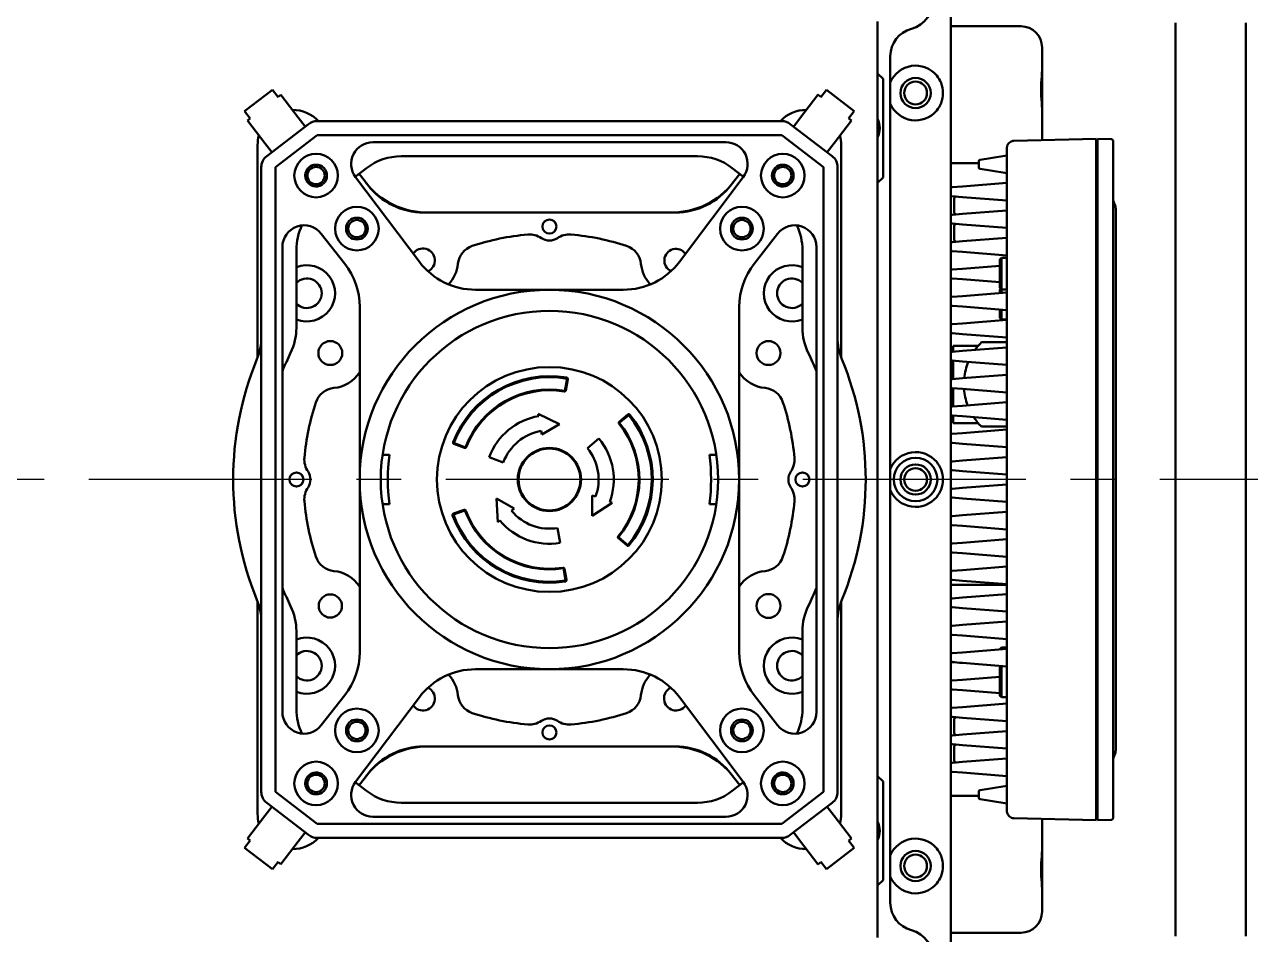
# Model space of a CAD drawing. Header units: millimetres. Extents: x 36 to 3196, y 27 to 5967.
# Drawn here: x 1894.7 to 2069.1, y 3107.8 to 3237.3 of the extents above; entities that cross this region are included whole.
import ezdxf

# ---------------------------------------------------------------- set-up
doc = ezdxf.new("R2010")
doc.units = ezdxf.units.MM
doc.linetypes.add('CENTER', pattern=[50.8, 31.75, -6.35, 6.35, -6.35])
doc.layers.add('02_Center Line', color=1, linetype='CENTER')
doc.layers.add('외형선(ISO)', color=7, linetype='Continuous', lineweight=50)

msp = doc.modelspace()

# ---------------------------------------------------------------- linework, layer by layer
at = {"layer": '02_Center Line'}
msp.add_line((2291.1843, 3172.5614), (691.2912, 3172.5614), dxfattribs=at)
at = {"layer": '외형선(ISO)'}
for p, q in [((2026.4917, 3244.5614), (2026.4917, 3100.5614)), ((2016.0917, 3237.7614), (2016.0917, 3107.3614)), ((2036.4917, 3237.0614), (2026.4917, 3237.0614)), ((2058.4917, 3107.5614), (2058.4917, 3237.5614)), ((2068.4917, 3107.5614), (2068.4917, 3237.5614)), ((2017.8917, 3232.8155), (2017.8917, 3112.3074)), ((2039.4917, 3230.8916), (2039.4917, 3234.0614)), ((2039.4917, 3230.8916), (2039.4917, 3225.2312)), ((2016.0917, 3230.3614), (2016.8917, 3229.5614)), ((2016.8917, 3229.5614), (2016.8917, 3215.5614)), ((1929.9794, 3228.0313), (1926.0126, 3224.9875)), ((1929.9794, 3228.0313), (1930.7809, 3226.9867)), ((1931.1685, 3227.3029), (1930.7719, 3226.9985)), ((1931.1685, 3227.3029), (1931.1776, 3227.2911)), ((1933.6518, 3224.0667), (1931.1776, 3227.2911)), ((2007.6059, 3227.2911), (2005.1317, 3224.0667)), ((2007.6059, 3227.2911), (2007.615, 3227.3029)), ((2008.0116, 3226.9985), (2007.615, 3227.3029)), ((2008.0026, 3226.9867), (2008.8041, 3228.0313)), ((2012.7709, 3224.9875), (2008.8041, 3228.0313)), ((1926.8142, 3223.9429), (1926.0126, 3224.9875)), ((1926.8051, 3223.9547), (1926.4084, 3223.6503)), ((1933.6518, 3224.0667), (1934.6374, 3222.7823)), ((2004.1461, 3222.7823), (2005.1317, 3224.0667)), ((2012.7709, 3224.9875), (2011.9693, 3223.9429)), ((2012.3751, 3223.6503), (2011.9784, 3223.9547)), ((2039.4917, 3220.8598), (2039.4917, 3225.2312)), ((1926.4175, 3223.6385), (1926.4084, 3223.6503)), ((1926.4175, 3223.6385), (1928.8916, 3220.4142)), ((1935.1142, 3223.1481), (1929.1742, 3218.5902)), ((2002.4518, 3223.5614), (1936.3317, 3223.5614)), ((2009.6093, 3218.5902), (2003.6693, 3223.1481)), ((2009.8919, 3220.4142), (2012.366, 3223.6385)), ((2012.3751, 3223.6503), (2012.366, 3223.6385)), ((1929.8772, 3219.1297), (1928.8916, 3220.4142)), ((1930.3917, 3217.0035), (1936.3317, 3221.5614)), ((1936.3317, 3221.5614), (2002.4518, 3221.5614)), ((1944.2847, 3220.5614), (1994.4987, 3220.5614)), ((2002.4518, 3221.5614), (2008.3917, 3217.0035)), ((2009.8919, 3220.4142), (2008.9063, 3219.1297)), ((2047.1917, 3221.0614), (2035.4656, 3220.7544)), ((2047.1917, 3221.0614), (2047.1917, 3216.063)), ((2047.3926, 3216.063), (2047.3926, 3221.0614)), ((2047.3926, 3221.0614), (2049.3005, 3221.0115)), ((1927.8661, 3220.1626), (1927.8661, 3189.9097)), ((1948.313, 3218.5614), (1990.4705, 3218.5614)), ((2010.9174, 3189.9097), (2010.9174, 3220.1626)), ((2034.4917, 3218.6614), (2032.1479, 3218.2902)), ((2047.3926, 3218.8614), (2047.1917, 3218.8562)), ((1928.3917, 3217.0035), (1928.3917, 3128.1193)), ((1930.3917, 3128.1193), (1930.3917, 3217.0035)), ((1941.7691, 3215.6499), (1943.3821, 3216.8876)), ((1995.4014, 3216.8876), (1997.0144, 3215.6499)), ((2008.3917, 3217.0035), (2008.3917, 3128.1193)), ((2010.3917, 3128.1193), (2010.3917, 3217.0035)), ((2030.4917, 3217.5614), (2026.4917, 3217.5614)), ((2030.4917, 3216.9658), (2030.4917, 3217.8571)), ((2030.6605, 3218.0546), (2032.1479, 3218.2902)), ((2032.1479, 3216.5326), (2030.6605, 3216.7682)), ((1950.8912, 3203.5433), (1941.809, 3215.5958)), ((1943.5336, 3214.4738), (1942.3117, 3216.0662)), ((1996.9745, 3215.5958), (1987.8923, 3203.5433)), ((1996.4718, 3216.0662), (1995.2499, 3214.4738)), ((2016.8917, 3215.5614), (2016.0917, 3214.7614)), ((2032.1479, 3216.5326), (2034.4917, 3216.1614)), ((2034.4917, 3129.3667), (2034.4917, 3215.7561)), ((2047.1917, 3129.0598), (2047.1917, 3216.063)), ((2047.3926, 3216.063), (2047.3926, 3129.0598)), ((2049.5926, 3216.0132), (2049.5926, 3129.1096)), ((2026.6761, 3214.1463), (2028.1635, 3214.2634)), ((2034.4917, 3214.7614), (2028.1635, 3214.2634)), ((2026.4917, 3212.891), (2028.1445, 3212.761)), ((2026.9902, 3212.5527), (2026.9902, 3210.5701)), ((2028.1445, 3212.761), (2034.4917, 3212.2614)), ((1987.3164, 3210.5614), (1951.4671, 3210.5614)), ((2026.6761, 3210.2463), (2028.1635, 3210.3634)), ((2034.4917, 3210.8614), (2028.1635, 3210.3634)), ((2049.9917, 3134.3688), (2049.9917, 3210.754)), ((2028.1635, 3208.8595), (2026.6761, 3208.9765)), ((2026.9902, 3208.6527), (2026.9902, 3206.6701)), ((2028.1635, 3208.8595), (2034.4917, 3208.3614)), ((2034.4918, 3208.1535), (2034.4918, 3208.1535)), ((1936.9346, 3207.5463), (1940.2719, 3203.2748)), ((1998.5116, 3203.2748), (2001.8489, 3207.5463)), ((2026.6761, 3206.3463), (2028.1635, 3206.4634)), ((2034.4917, 3206.9614), (2028.1635, 3206.4634)), ((1931.3917, 3139.4851), (1931.3917, 3205.6377)), ((1933.3917, 3194.1485), (1933.3917, 3205.2273)), ((2005.3917, 3205.2273), (2005.3917, 3194.1485)), ((2007.3917, 3205.6377), (2007.3917, 3139.4851)), ((2028.1635, 3204.9595), (2026.6761, 3205.0765)), ((2028.1635, 3204.9595), (2034.4917, 3204.4614)), ((2033.4917, 3202.9827), (2028.1635, 3202.5634)), ((2033.4917, 3203.8864), (2033.7167, 3204.1114)), ((2033.4917, 3199.8364), (2033.4917, 3203.8864)), ((2033.7167, 3199.6114), (2033.7167, 3204.1114)), ((2033.7167, 3204.1114), (2034.4917, 3204.1114)), ((2026.6761, 3202.4463), (2028.1635, 3202.5634)), ((2028.1635, 3201.0595), (2026.6761, 3201.1765)), ((2028.1635, 3201.0595), (2033.4917, 3200.6401)), ((1979.9059, 3199.5614), (1958.8776, 3199.5614)), ((2033.4917, 3199.8364), (2033.7167, 3199.6114)), ((2033.4917, 3199.5964), (2033.6117, 3199.7164)), ((2033.4917, 3199.0827), (2033.4917, 3199.5964)), ((2033.7167, 3199.1004), (2033.7167, 3199.6114)), ((2033.7167, 3199.6114), (2034.4917, 3199.6114)), ((2026.6761, 3198.5463), (2028.1635, 3198.6634)), ((2034.4917, 3199.1614), (2028.1635, 3198.6634)), ((1942.3917, 3197.1181), (1942.3917, 3148.0047)), ((1996.3917, 3148.0047), (1996.3917, 3197.1181)), ((2028.1635, 3197.1595), (2026.6761, 3197.2765)), ((2028.1635, 3197.1595), (2034.4917, 3196.6614)), ((2033.4917, 3195.5464), (2033.4917, 3196.7401)), ((2033.7167, 3195.3214), (2033.7167, 3196.7224)), ((2026.6761, 3194.6463), (2028.1635, 3194.7634)), ((2034.4917, 3195.2614), (2028.1635, 3194.7634)), ((2033.4917, 3195.5464), (2033.7167, 3195.3214)), ((2033.7167, 3195.3214), (2034.4917, 3195.3214)), ((2028.1635, 3193.2595), (2026.6761, 3193.3765)), ((2028.1635, 3193.2595), (2034.4917, 3192.7614)), ((2026.4917, 3190.5914), (2026.4968, 3190.5914)), ((2026.6761, 3190.7463), (2028.1635, 3190.8634)), ((2026.8617, 3190.7612), (2026.8617, 3191.5914)), ((2026.8617, 3191.5914), (2030.3967, 3191.5914)), ((2034.4917, 3191.3614), (2028.1635, 3190.8634)), ((2030.8617, 3192.0914), (2034.4917, 3192.0914)), ((2028.1635, 3189.3595), (2026.6761, 3189.4765)), ((2026.8617, 3186.8609), (2026.8617, 3189.4619)), ((2028.1635, 3189.3595), (2034.4917, 3188.8614)), ((2034.4917, 3187.4614), (2028.1635, 3186.9634)), ((1971.8984, 3186.8939), (1971.597, 3185.17)), ((1971.7247, 3185.2471), (1972.0141, 3186.8209)), ((2026.6761, 3186.8463), (2028.1635, 3186.9634)), ((2028.1635, 3185.4595), (2026.6761, 3185.5765)), ((2026.8617, 3182.9609), (2026.8617, 3185.5619)), ((2028.1635, 3185.4595), (2034.4917, 3184.9614)), ((2034.4917, 3183.5614), (2028.1635, 3183.0634)), ((1967.8108, 3181.9289), (1970.8387, 3180.4295)), ((1967.869, 3181.584), (1967.8108, 3181.9289)), ((1980.5664, 3181.7992), (1979.3331, 3180.7796)), ((2026.6761, 3182.9463), (2028.1635, 3183.0634)), ((1970.8387, 3180.4295), (1968.31, 3178.9708)), ((1979.328, 3180.6305), (1980.6865, 3181.7337)), ((2026.4917, 3181.5914), (2026.8617, 3181.5914)), ((2028.1635, 3181.5595), (2026.6761, 3181.6765)), ((2026.8617, 3180.5914), (2026.8617, 3181.6619)), ((2026.8617, 3180.5914), (2030.3967, 3180.5914)), ((2028.1635, 3181.5595), (2034.4917, 3181.0614)), ((2034.4917, 3180.0914), (2030.8617, 3180.0914)), ((1968.31, 3178.9708), (1968.2268, 3179.4638)), ((1974.7869, 3177.0215), (1976.4442, 3178.3914)), ((2026.6761, 3179.0463), (2028.1635, 3179.1634)), ((2034.4917, 3179.6614), (2028.1635, 3179.1634)), ((1957.4356, 3177.1319), (1955.8009, 3177.7568)), ((1955.8043, 3177.6201), (1957.3039, 3177.0618)), ((2028.1635, 3177.6595), (2026.6761, 3177.7765)), ((2028.1635, 3177.6595), (2034.4917, 3177.1614)), ((1945.6513, 3176.0813), (1946.6222, 3176.0813)), ((1962.8316, 3175.0038), (1960.8166, 3175.754)), ((1992.1613, 3176.0813), (1993.1322, 3176.0813)), ((2026.6761, 3175.1463), (2028.1635, 3175.2634)), ((2034.4917, 3175.7614), (2028.1635, 3175.2634)), ((2028.1635, 3173.7595), (2026.6761, 3173.8765)), ((2028.1635, 3173.7595), (2034.4917, 3173.2614)), ((2026.6761, 3171.2463), (2028.1635, 3171.3634)), ((2034.4917, 3171.8614), (2028.1635, 3171.3634)), ((1961.8543, 3169.8805), (1964.3819, 3168.42)), ((1962.0697, 3166.5085), (1961.8543, 3169.8805)), ((1975.4822, 3167.3743), (1975.4833, 3170.2935)), ((1975.4833, 3170.2935), (1975.9518, 3170.1191)), ((2028.1635, 3169.8595), (2026.6761, 3169.9765)), ((2028.1635, 3169.8595), (2034.4917, 3169.3614)), ((1946.6222, 3169.0416), (1945.6513, 3169.0416)), ((1955.7261, 3167.5661), (1957.3698, 3168.1669)), ((1957.2391, 3168.239), (1955.7315, 3167.7027)), ((1964.3819, 3168.42), (1963.9966, 3168.1014)), ((1978.2947, 3169.2468), (1975.4822, 3167.3743)), ((1977.9669, 3169.3688), (1978.2947, 3169.2468)), ((1993.1322, 3169.0416), (1992.1613, 3169.0416)), ((2034.4917, 3167.9614), (2028.1635, 3167.4634)), ((1962.3393, 3166.7314), (1962.0697, 3166.5085)), ((2026.6761, 3167.3463), (2028.1635, 3167.4634)), ((1970.5567, 3165.659), (1970.9145, 3163.5388)), ((2028.1635, 3165.9595), (2026.6761, 3166.0765)), ((2028.1635, 3165.9595), (2034.4917, 3165.4614)), ((1980.5507, 3163.2243), (1979.2085, 3164.3473)), ((1979.2114, 3164.1982), (1980.4296, 3163.1606)), ((2026.6761, 3163.4463), (2028.1635, 3163.5634)), ((2034.4917, 3164.0614), (2028.1635, 3163.5634)), ((2028.1635, 3162.0595), (2026.6761, 3162.1765)), ((2028.1635, 3162.0595), (2034.4917, 3161.5614)), ((1971.4116, 3159.9218), (1971.6878, 3158.1937)), ((1971.8045, 3158.265), (1971.5382, 3159.8428)), ((2026.6761, 3159.5463), (2028.1635, 3159.6634)), ((2034.4917, 3160.1614), (2028.1635, 3159.6634)), ((2034.4917, 3157.5614), (2026.4917, 3157.5614)), ((2028.1635, 3158.1595), (2026.6761, 3158.2765)), ((2028.1635, 3158.1595), (2034.4917, 3157.6614)), ((2026.6761, 3155.6463), (2028.1635, 3155.7634)), ((2034.4917, 3156.2614), (2028.1635, 3155.7634)), ((1927.8661, 3155.2131), (1927.8661, 3124.9602)), ((2010.9174, 3124.9602), (2010.9174, 3155.2131)), ((2028.1635, 3154.2595), (2026.6761, 3154.3765)), ((2028.1635, 3154.2595), (2034.4917, 3153.7614)), ((2034.4917, 3152.3614), (2028.1635, 3151.8634)), ((1933.3917, 3139.8956), (1933.3917, 3150.9744)), ((2005.3917, 3150.9744), (2005.3917, 3139.8956)), ((2026.6761, 3151.7463), (2028.1635, 3151.8634)), ((2028.1635, 3150.3595), (2026.6761, 3150.4765)), ((2028.1635, 3150.3595), (2034.4917, 3149.8614)), ((2033.4917, 3148.4364), (2033.7167, 3148.6614)), ((2033.7167, 3148.4004), (2033.7167, 3148.6614)), ((2033.7167, 3148.6614), (2034.4917, 3148.6614)), ((2026.6761, 3147.8463), (2028.1635, 3147.9634)), ((2034.4917, 3148.4614), (2028.1635, 3147.9634)), ((2033.4917, 3148.3827), (2033.4917, 3148.4364)), ((1958.8776, 3145.5614), (1979.9059, 3145.5614)), ((2026.7898, 3146.5676), (2026.6761, 3146.5765)), ((2034.4917, 3145.9614), (2028.1635, 3146.4595)), ((2033.4917, 3145.8364), (2033.4917, 3146.0401)), ((2033.4917, 3145.8364), (2033.6806, 3146.0253)), ((2033.4917, 3141.7864), (2033.4917, 3145.8364)), ((2033.7167, 3141.5614), (2033.7167, 3146.0224)), ((2026.6761, 3143.9463), (2028.1635, 3144.0634)), ((2033.4917, 3144.4827), (2028.1635, 3144.0634)), ((1940.2719, 3141.8481), (1936.9346, 3137.5766)), ((2001.8489, 3137.5766), (1998.5116, 3141.8481)), ((2028.1635, 3142.5595), (2026.6761, 3142.6765)), ((2028.1635, 3142.5595), (2033.4917, 3142.1401)), ((2033.4917, 3141.7864), (2033.7167, 3141.5614)), ((1941.809, 3129.527), (1950.8912, 3141.5796)), ((1987.8923, 3141.5796), (1996.9745, 3129.527)), ((2026.6761, 3140.0463), (2028.1635, 3140.1634)), ((2034.4917, 3140.6614), (2028.1635, 3140.1634)), ((2033.7167, 3141.5614), (2034.4917, 3141.5614)), ((2028.1635, 3138.6595), (2026.6761, 3138.7765)), ((2026.9902, 3138.4527), (2026.9902, 3136.4701)), ((2028.1635, 3138.6595), (2034.4917, 3138.1614)), ((2034.4917, 3136.7614), (2028.1635, 3136.2634)), ((2026.6761, 3136.1463), (2028.1635, 3136.2634)), ((2028.1635, 3134.7595), (2026.6761, 3134.8765)), ((2028.1635, 3134.7595), (2034.4917, 3134.2614)), ((1951.4671, 3134.5614), (1987.3164, 3134.5614)), ((2026.9902, 3134.5527), (2026.9902, 3132.5701)), ((2034.4918, 3133.1535), (2034.4918, 3133.1535)), ((2026.6761, 3132.2463), (2028.1635, 3132.3634)), ((2034.4917, 3132.8614), (2028.1635, 3132.3634)), ((1943.3821, 3128.2353), (1941.7691, 3129.4729)), ((1942.3117, 3129.0566), (1943.5336, 3130.649)), ((1995.2499, 3130.649), (1996.4718, 3129.0566)), ((1997.0144, 3129.4729), (1995.4014, 3128.2353)), ((2016.0917, 3130.3614), (2016.8917, 3129.5614)), ((2016.8917, 3129.5614), (2016.8917, 3115.5614)), ((2028.1635, 3130.8595), (2026.6761, 3130.9765)), ((2028.1635, 3130.8595), (2034.4917, 3130.3614)), ((1936.3317, 3123.5614), (1930.3917, 3128.1193)), ((2008.3917, 3128.1193), (2002.4518, 3123.5614)), ((2030.4917, 3127.2658), (2030.4917, 3128.1571)), ((2030.6605, 3128.3546), (2032.1479, 3128.5902)), ((2034.4917, 3128.9614), (2032.1479, 3128.5902)), ((2047.1917, 3129.0598), (2047.1917, 3124.0614)), ((2047.3926, 3124.0614), (2047.3926, 3129.0598)), ((1928.8916, 3124.7087), (1929.8772, 3125.9931)), ((1929.1742, 3126.5326), (1935.1142, 3121.9747)), ((1990.4705, 3126.5614), (1948.313, 3126.5614)), ((2003.6693, 3121.9747), (2009.6093, 3126.5326)), ((2008.9063, 3125.9931), (2009.8919, 3124.7087)), ((2030.4917, 3127.5614), (2026.4917, 3127.5614)), ((2032.1479, 3126.8326), (2030.6605, 3127.0682)), ((2032.1479, 3126.8326), (2034.4917, 3126.4614)), ((2047.1917, 3126.2667), (2047.3926, 3126.2614)), ((1928.8916, 3124.7087), (1926.4175, 3121.4843)), ((1994.4987, 3124.5614), (1944.2847, 3124.5614)), ((2012.366, 3121.4843), (2009.8919, 3124.7087)), ((2035.4656, 3124.3685), (2047.1917, 3124.0614)), ((2039.4917, 3119.8916), (2039.4917, 3124.2631)), ((2002.4518, 3123.5614), (1936.3317, 3123.5614)), ((2047.3926, 3124.0614), (2049.3005, 3124.1114)), ((1926.0126, 3120.1353), (1926.8142, 3121.1799)), ((1926.4084, 3121.4725), (1926.4175, 3121.4843)), ((1926.4084, 3121.4725), (1926.8051, 3121.1681)), ((1931.1776, 3117.8318), (1933.6518, 3121.0561)), ((1934.6374, 3122.3406), (1933.6518, 3121.0561)), ((1936.3317, 3121.5614), (2002.4518, 3121.5614)), ((2005.1317, 3121.0561), (2004.1461, 3122.3406)), ((2005.1317, 3121.0561), (2007.6059, 3117.8318)), ((2011.9693, 3121.1799), (2012.7709, 3120.1353)), ((2011.9784, 3121.1681), (2012.3751, 3121.4725)), ((2012.366, 3121.4843), (2012.3751, 3121.4725)), ((1926.0126, 3120.1353), (1929.9794, 3117.0915)), ((2008.8041, 3117.0915), (2012.7709, 3120.1353)), ((2039.4917, 3119.8916), (2039.4917, 3114.2312)), ((1930.7809, 3118.1361), (1929.9794, 3117.0915)), ((1930.7719, 3118.1243), (1931.1685, 3117.8199)), ((1931.1776, 3117.8318), (1931.1685, 3117.8199)), ((2007.615, 3117.8199), (2007.6059, 3117.8318)), ((2007.615, 3117.8199), (2008.0116, 3118.1243)), ((2008.8041, 3117.0915), (2008.0026, 3118.1361)), ((2016.8917, 3115.5614), (2016.0917, 3114.7614)), ((2039.4917, 3111.0614), (2039.4917, 3114.2312)), ((2026.4917, 3108.0614), (2036.4917, 3108.0614))]:
    msp.add_line(p, q, dxfattribs=at)
for centre, radius in [((2021.4917, 3227.5614), 2.15), ((2021.4917, 3227.5614), 1.621), ((1936.1917, 3215.8114), 3.1), ((2002.5917, 3215.8114), 3.1), ((1936.1917, 3215.8114), 1.55), ((1936.1917, 3215.8114), 1.2295), ((2002.5917, 3215.8114), 1.55), ((2002.5917, 3215.8114), 1.2295), ((1941.9975, 3208.2623), 3.1), ((1941.9975, 3208.2623), 1.55), ((1996.786, 3208.2623), 3.1), ((1996.786, 3208.2623), 1.55), ((1941.9975, 3208.2623), 1.2295), ((1969.3917, 3208.5614), 1), ((1996.786, 3208.2623), 1.2295), ((1969.3917, 3172.5614), 27), ((1969.3917, 3172.5614), 24), ((1938.2148, 3190.5614), 1.7), ((2000.5687, 3190.5614), 1.7), ((1969.3917, 3172.5614), 16), ((1969.3917, 3172.5614), 4.5), ((1969.3917, 3172.5614), 4.4), ((2021.4917, 3172.5614), 3.1), ((1933.3917, 3172.5614), 1), ((2005.3917, 3172.5614), 1), ((2021.4917, 3172.5614), 2.15), ((2021.4917, 3172.5614), 1.621), ((1938.2148, 3154.5614), 1.65), ((2000.5687, 3154.5614), 1.7), ((1941.9975, 3136.8605), 3.1), ((1996.786, 3136.8605), 3.1), ((1941.9975, 3136.8605), 1.55), ((1996.786, 3136.8605), 1.55), ((1941.9975, 3136.8605), 1.2295), ((1969.3917, 3136.5614), 1), ((1996.786, 3136.8605), 1.2295), ((1936.1917, 3129.3114), 3.1), ((2002.5917, 3129.3114), 3.1), ((1936.1917, 3129.3114), 1.55), ((1936.1917, 3129.3114), 1.2295), ((2002.5917, 3129.3114), 1.55), ((2002.5917, 3129.3114), 1.2295), ((2021.4917, 3117.5614), 2.15), ((2021.4917, 3117.5614), 1.621)]:
    msp.add_circle(centre, radius, dxfattribs=at)
for centre, radius, start, end in [((2019.8917, 3240.5614), 4, 284.477512, 90), ((2021.8917, 3232.8155), 4, 104.477512, 180), ((2036.4917, 3234.0614), 3, 0, 90), ((2021.4917, 3227.5614), 3.9, 39.715137, 157.380135), ((2021.4917, 3227.5614), 3.9, 202.619865, 320.284863), ((1932.8661, 3220.1626), 5, 42.824885, 90.630102), ((2005.9174, 3220.1626), 5, 89.369898, 137.175115), ((2013.3917, 3222.5614), 3, 334.158067, 25.841933), ((1936.3317, 3221.5614), 2, 90, 127.5), ((2002.4518, 3221.5614), 2, 52.5, 90), ((1932.8661, 3220.1626), 5, 164.369898, 180), ((1944.2847, 3217.4614), 3.1, 90, 217), ((1994.4987, 3217.4614), 3.1, 323, 90), ((2005.9174, 3220.1626), 5, 0, 15.630102), ((1930.3917, 3217.0035), 2, 127.5, 180), ((1948.313, 3210.4614), 8.1, 90, 127.5), ((1990.4705, 3210.4614), 8.1, 52.5, 90), ((2008.3917, 3217.0035), 2, 0, 52.5), ((1936.2021, 3215.815), 1.55, 109.540261, 289.135702), ((2002.5814, 3215.815), 1.55, 250.864298, 70.459739), ((2030.6917, 3217.8571), 0.2, 99, 179.999997), ((2030.6917, 3216.9658), 0.2, 180, 261), ((1951.9603, 3221.5614), 11, 217.5, 270), ((1951.4671, 3220.5614), 10, 217.5, 270), ((1986.8232, 3221.5614), 11, 270, 322.5), ((1987.3164, 3220.5614), 10, 270, 322.5), ((2026.6917, 3213.9469), 0.2, 94.5, 180.00193), ((2026.6917, 3210.0469), 0.2, 94.5, 180.001929), ((1934.4917, 3205.6377), 3.1, 38, 180), ((1941.4917, 3205.2273), 8.1, 154.436712, 180), ((2004.2917, 3205.6377), 3.1, 0, 142), ((1997.2917, 3205.2273), 8.1, 0, 25.563288), ((2026.6917, 3209.1759), 0.2, 179.99794, 265.5), ((1969.3917, 3172.5614), 35, 95.065929, 108.284148), ((1966.5661, 3204.4364), 3, 55.588491, 95.065929), ((1969.3917, 3208.5614), 2, 235.588491, 304.411509), ((1972.2174, 3204.4364), 3, 84.934071, 124.411509), ((1969.3917, 3172.5614), 35, 71.715852, 84.934071), ((2026.6917, 3206.1469), 0.2, 94.5, 180.001929), ((1951.3917, 3203.7383), 1.7, 295.041751, 144.710081), ((1959.3524, 3202.9458), 3, 108.284148, 174.314665), ((1979.4311, 3202.9458), 3, 5.685335, 71.715852), ((1987.3917, 3203.7383), 1.65, 34.734611, 245.669418), ((2026.6917, 3205.2759), 0.2, 179.99794, 265.5), ((1934.8917, 3199.0614), 4, 247.975687, 112.024313), ((1932.3917, 3197.1181), 10, 0, 38), ((1958.8776, 3209.5614), 10, 217, 270), ((1951.3917, 3203.7383), 5, 316.945744, 354.314665), ((1979.9059, 3209.5614), 10, 270, 323), ((1987.3917, 3203.7383), 5, 185.685335, 223.054256), ((2006.3917, 3197.1181), 10, 142, 180), ((2003.8917, 3199.0614), 4, 67.975687, 292.024313), ((1934.8917, 3199.0614), 2.1, 224.415309, 135.584691), ((2003.8917, 3199.0614), 2.1, 44.415309, 315.584691), ((2026.6917, 3202.2469), 0.2, 94.5, 180.001929), ((2026.6917, 3201.3759), 0.2, 179.99794, 265.5), ((2026.6917, 3198.3469), 0.2, 94.5, 180.001929), ((2026.6917, 3197.4759), 0.2, 179.99794, 265.5), ((1925.2917, 3194.1485), 8.1, 333.918165, 0), ((2013.4917, 3194.1485), 8.1, 180, 206.081835), ((2026.6917, 3194.4469), 0.2, 94.5, 180.00193), ((1920.2917, 3192.7802), 8.1, 337.618711, 0), ((2018.4917, 3192.7802), 8.1, 180, 202.381289), ((2026.6917, 3193.5759), 0.2, 179.99794, 265.5), ((1969.3917, 3172.5614), 41, 153.918165, 157.94583), ((1969.3917, 3172.5614), 41, 22.05417, 26.081835), ((2026.6917, 3190.5469), 0.2, 94.5, 180.001929), ((2036.8117, 3186.0914), 8.45, 134.76027, 144.4626), ((1969.3917, 3172.5614), 45, 157.618711, 202.381289), ((1969.3917, 3172.5614), 45, 337.618711, 22.381289), ((2026.6917, 3189.6759), 0.2, 179.99794, 265.5), ((2036.8117, 3186.0914), 8.45, 157.726272, 173.945436), ((1938.2148, 3190.5614), 5, 275.685335, 326.65573), ((1969.3917, 3172.5614), 14.7, 80.369788, 158.789165), ((1969.3917, 3172.5614), 14.55, 80.079476, 159.079476), ((2000.5687, 3190.5614), 5, 213.34427, 264.314665), ((1939.0074, 3182.6008), 3, 95.685335, 161.715852), ((1969.3917, 3172.5614), 12.8, 80.079476, 159.079476), ((1969.3917, 3172.5614), 13.2705, 79.579476, 80.079476), ((1969.3917, 3172.5614), 13.81, 79.579476, 80.079476), ((1969.3917, 3172.5614), 14.55, 79.605907, 80.079476), ((1999.7761, 3182.6008), 3, 18.284148, 84.314665), ((2026.6917, 3186.6469), 0.2, 94.5, 180.001929), ((2026.6917, 3185.7759), 0.2, 179.99794, 265.5), ((2036.8117, 3186.0914), 8.45, 184.408503, 200.57789), ((1969.3917, 3172.5614), 35, 161.715852, 174.934071), ((1969.3917, 3172.5614), 12.7, 80.467819, 158.691134), ((1969.3917, 3172.5614), 35, 5.065929, 18.284148), ((1969.3917, 3172.5614), 14.55, 39.079476, 39.553046), ((2026.6917, 3182.7469), 0.2, 94.5, 180.001929), ((2026.6917, 3181.8759), 0.2, 179.99794, 265.5), ((1969.3917, 3172.5614), 9.1502, 99.579476, 159.579476), ((1969.3917, 3172.5614), 12.7, 320.467819, 38.691134), ((1969.3917, 3172.5614), 12.8, 320.079476, 39.079476), ((1969.3917, 3172.5614), 13.2705, 39.079476, 39.579476), ((1969.3917, 3172.5614), 13.81, 39.079476, 39.579476), ((1969.3917, 3172.5614), 14.55, 320.079476, 39.079476), ((1969.3917, 3172.5614), 14.7, 320.369788, 38.789165), ((2036.8117, 3186.0914), 8.45, 213.449936, 225.23973), ((1969.3917, 3172.5614), 7, 99.579476, 159.579476), ((1969.3917, 3172.5614), 9.1502, 339.579476, 39.579476), ((2026.6917, 3178.8469), 0.2, 94.5, 180.001929), ((1969.3917, 3172.5614), 14.55, 159.079476, 159.553046), ((1969.3917, 3172.5614), 13.81, 159.079476, 159.579476), ((1969.3917, 3172.5614), 13.2705, 159.079476, 159.579476), ((1969.3917, 3172.5614), 7, 339.579476, 39.579476), ((2026.6917, 3177.9759), 0.2, 179.99794, 265.5), ((1937.5167, 3175.3871), 3, 174.934071, 214.411509), ((1973.3917, 3172.5614), 27, 172.509287, 187.490713), ((1965.3917, 3172.5614), 27, 352.509287, 7.490713), ((2001.2667, 3175.3871), 3, 325.588491, 5.065929), ((2021.4917, 3172.5614), 3.9, 39.715137, 157.380135), ((2026.6917, 3174.9469), 0.2, 94.5, 180.001929), ((1933.3917, 3172.5614), 2, 325.588491, 34.411509), ((2005.3917, 3172.5614), 2, 145.588491, 214.411509), ((2026.6917, 3174.0759), 0.2, 179.99794, 265.5), ((1937.5167, 3169.7358), 3, 145.588491, 185.065929), ((2001.2667, 3169.7358), 3, 354.934071, 34.411509), ((2021.4917, 3172.5614), 3.9, 202.619865, 320.284863), ((2026.6917, 3171.0469), 0.2, 94.5, 180.001929), ((2026.6917, 3170.1759), 0.2, 179.99794, 265.5), ((1969.3917, 3172.5614), 35, 185.065929, 198.284148), ((1969.3917, 3172.5614), 13.81, 199.579476, 200.079476), ((1969.3917, 3172.5614), 13.2705, 199.579476, 200.079476), ((1969.3917, 3172.5614), 12.8, 200.079476, 279.079476), ((1969.3917, 3172.5614), 12.7, 200.467819, 278.691134), ((1969.3917, 3172.5614), 7, 219.579476, 279.579476), ((1969.3917, 3172.5614), 35, 341.715852, 354.934071), ((1969.3917, 3172.5614), 14.7, 200.369788, 278.789165), ((1969.3917, 3172.5614), 14.55, 199.605907, 200.079476), ((1969.3917, 3172.5614), 14.55, 200.079476, 279.079476), ((1969.3917, 3172.5614), 9.1502, 219.579476, 279.579476), ((2026.6917, 3167.1469), 0.2, 94.5, 180.001929), ((2026.6917, 3166.2759), 0.2, 179.99794, 265.5), ((1969.3917, 3172.5614), 13.2705, 319.579476, 320.079476), ((1969.3917, 3172.5614), 13.81, 319.579476, 320.079476), ((1969.3917, 3172.5614), 14.55, 319.605907, 320.079476), ((2026.6917, 3163.2469), 0.2, 94.5, 180.001929), ((1939.0074, 3162.5221), 3, 198.284148, 264.314665), ((1999.7761, 3162.5221), 3, 275.685335, 341.715852), ((2026.6917, 3162.3759), 0.2, 179.99794, 265.5), ((1938.2148, 3154.5614), 5, 33.34427, 84.314665), ((1969.3917, 3172.5614), 13.2705, 279.079476, 279.579476), ((2000.5687, 3154.5614), 5, 95.685335, 146.65573), ((2026.6917, 3159.3469), 0.2, 94.5, 180.001929), ((1969.3917, 3172.5614), 13.81, 279.079476, 279.579476), ((1969.3917, 3172.5614), 14.55, 279.079476, 279.553046), ((2026.6917, 3158.4759), 0.2, 179.99794, 265.5), ((1969.3917, 3172.5614), 41, 202.05417, 206.081835), ((1969.3917, 3172.5614), 41, 333.918165, 337.94583), ((2026.6917, 3155.4469), 0.2, 94.5, 180.001929), ((1920.2917, 3152.3426), 8.1, 0, 22.381289), ((1925.2917, 3150.9744), 8.1, 0, 26.081835), ((2013.4917, 3150.9744), 8.1, 153.918165, 180), ((2018.4917, 3152.3426), 8.1, 157.618711, 180), ((2026.6917, 3154.5759), 0.2, 179.99794, 265.5), ((2026.6917, 3151.5469), 0.2, 94.5, 180.001929), ((2026.6917, 3150.6759), 0.2, 179.99794, 265.5), ((1934.8917, 3146.0614), 4, 247.975687, 112.024313), ((2003.8917, 3146.0614), 4, 67.975687, 292.024313), ((1934.8917, 3146.0614), 2.1, 224.415309, 135.584691), ((1932.3917, 3148.0047), 10, 322, 0), ((2006.3917, 3148.0047), 10, 180, 218), ((2003.8917, 3146.0614), 2.1, 44.415309, 315.584691), ((2026.6917, 3147.6469), 0.2, 94.5, 180.00193), ((1958.8776, 3135.5614), 10, 90, 143), ((1979.9059, 3135.5614), 10, 37, 90), ((2026.6917, 3146.7759), 0.2, 180.000049, 265.499842), ((1951.3917, 3141.3845), 5, 5.685335, 43.054256), ((1987.3917, 3141.3845), 5, 136.945744, 174.314665), ((2026.6917, 3143.7469), 0.2, 94.5, 180.001929), ((1951.3917, 3141.3845), 1.7, 215.289919, 64.958249), ((1959.3524, 3142.177), 3, 185.685335, 251.715852), ((1979.4311, 3142.177), 3, 288.284148, 354.314665), ((1987.3917, 3141.3845), 1.7, 115.041751, 324.710081), ((2026.6917, 3142.8759), 0.2, 179.99794, 265.5), ((2026.6917, 3139.8469), 0.2, 94.5, 180.00193), ((1934.4917, 3139.4851), 3.1, 180, 322), ((1941.4917, 3139.8956), 8.1, 180, 205.563288), ((1969.3917, 3172.5614), 35, 251.715852, 264.934071), ((1966.5661, 3140.6864), 3, 264.934071, 304.411509), ((1969.3917, 3136.5614), 2, 55.588491, 124.411509), ((1972.2174, 3140.6864), 3, 235.588491, 275.065929), ((1969.3917, 3172.5614), 35, 275.065929, 288.284148), ((2004.2917, 3139.4851), 3.1, 218, 0), ((1997.2917, 3139.8956), 8.1, 334.436712, 0), ((2026.6917, 3138.9759), 0.2, 179.99794, 265.5), ((2026.6917, 3135.9469), 0.2, 94.5, 180.001929), ((2026.6917, 3135.0759), 0.2, 179.99794, 265.5), ((1951.9603, 3123.5614), 11, 90, 142.5), ((1951.4671, 3124.5614), 10, 90, 142.5), ((1986.8232, 3123.5614), 11, 37.5, 90), ((1987.3164, 3124.5614), 10, 37.5, 90), ((2026.6917, 3132.0469), 0.2, 94.5, 180.00193), ((1936.2021, 3129.3078), 1.55, 70.864298, 250.459739), ((1944.2847, 3127.6614), 3.1, 143, 270), ((1994.4987, 3127.6614), 3.1, 270, 37), ((2002.5814, 3129.3078), 1.55, 289.540261, 109.135702), ((2026.6917, 3131.1759), 0.2, 179.99794, 265.5), ((1930.3917, 3128.1193), 2, 180, 232.5), ((1948.313, 3134.6614), 8.1, 232.5, 270), ((1990.4705, 3134.6614), 8.1, 270, 307.5), ((2008.3917, 3128.1193), 2, 307.5, 0), ((2030.6917, 3128.1571), 0.2, 99, 179.999997), ((2030.6917, 3127.2658), 0.2, 180, 261), ((1932.8661, 3124.9602), 5, 180, 195.630102), ((2005.9174, 3124.9602), 5, 344.369898, 0), ((2013.3917, 3122.5614), 3, 334.158067, 25.841933), ((1932.8661, 3124.9602), 5, 269.369898, 317.175115), ((1936.3317, 3123.5614), 2, 232.5, 270), ((2005.9174, 3124.9602), 5, 222.824885, 270.630102), ((2002.4518, 3123.5614), 2, 270, 307.5), ((2021.4917, 3117.5614), 3.9, 39.715137, 157.380135), ((2021.4917, 3117.5614), 3.9, 202.619865, 320.284863), ((2021.8917, 3112.3074), 4, 180, 255.522488), ((2036.4917, 3111.0614), 3, 270, 0), ((2019.8917, 3104.5614), 4, 270, 75.522488)]:
    msp.add_arc(centre, radius, start, end, dxfattribs=at)
for centre, major_axis, ratio, start_param, end_param in [((2035.4917, 3215.7561), (-1, 0), 0.00011287, 6.28318143, 6.28319372), ((2027.2902, 3212.5273), (-0.2128, 0.2302), 0.91871751, 5.50086508, 7.06550554), ((2027.2902, 3210.5956), (0.2128, 0.2302), 0.91871751, 2.35927242, 3.92391288), ((2027.2902, 3208.6273), (-0.2128, 0.2302), 0.91871751, 5.50086508, 7.06550554), ((2027.2902, 3206.6956), (0.2128, 0.2302), 0.91871751, 2.35927242, 3.92391288), ((2026.6918, 3146.8761), (-0.0157, -0.2996), 0.02049376, 6.28252495, 6.28267422), ((2026.8054, 3146.767), (-0.0155, -0.1994), 0.93632099, 6.2820255, 6.28211179), ((2028.4737, 3146.4351), (-1.7987, 0.1415), 0.00002073, 0.35919246, 0.40437107), ((2028.4735, 3146.4351), (1.7986, -0.1415), 0.00002073, 3.5455424, 4.53891952), ((2027.2902, 3138.4273), (-0.2128, 0.2302), 0.91871751, 5.50086508, 7.06550554), ((2027.2902, 3136.4956), (0.2128, 0.2302), 0.91871751, 2.35927242, 3.92391288), ((2027.2902, 3134.5273), (-0.2128, 0.2302), 0.91871751, 5.50086508, 7.06550554), ((2027.2902, 3132.5956), (0.2128, 0.2302), 0.91871751, 2.35927242, 3.92391288), ((2035.4917, 3129.3667), (-1, 0), 0.00011293, 6.28317678, 6.28318877)]:
    msp.add_ellipse(centre, major_axis=major_axis, ratio=ratio, start_param=start_param, end_param=end_param, dxfattribs=at)
for points, knots in [([(2039.4917, 3225.2312), (2039.4917, 3225.5167), (2039.4714, 3225.8288), (2039.4026, 3226.7655), (2039.3536, 3227.4315), (2039.3536, 3228.0614), (2039.3536, 3228.6913), (2039.4026, 3229.3574), (2039.4714, 3230.294), (2039.4917, 3230.6061), (2039.4917, 3230.8916)], [2.93908449, 2.93908449, 2.93908449, 2.93908449, 3.040675268, 3.040675268, 3.229643664, 3.229643664, 3.229643664, 3.41861206, 3.41861206, 3.520202838, 3.520202838, 3.520202838, 3.520202838]), ([(2024.4917, 3225.0694), (2024.7478, 3225.379), (2024.9648, 3225.7392), (2025.3007, 3226.5873), (2025.3917, 3227.0875), (2025.3917, 3228.0353), (2025.3007, 3228.5355), (2024.9648, 3229.3836), (2024.7478, 3229.7438), (2024.4917, 3230.0534)], [0.930115777, 0.930115777, 0.930115777, 0.930115777, 1.048960813, 1.048960813, 1.191135238, 1.191135238, 1.333309664, 1.333309664, 1.4521547, 1.4521547, 1.4521547, 1.4521547]), ([(2034.4917, 3215.7561), (2034.4917, 3216.1883), (2034.4917, 3216.6261), (2034.4917, 3217.4376), (2034.4917, 3217.8225), (2034.4917, 3218.5008), (2034.4917, 3218.8025), (2034.4917, 3219.2858), (2034.4917, 3219.4735), (2034.4917, 3219.6522), (2034.4917, 3219.6956), (2034.4917, 3219.7358), (2034.4917, 3219.7451), (2034.4917, 3219.7521), (2034.4917, 3219.7534), (2034.4917, 3219.7545), (2034.4917, 3219.7547), (2034.4917, 3219.7552), (2034.4917, 3219.7552), (2034.4917, 3219.7562), (2034.4917, 3219.7565), (2034.4918, 3219.7573), (2034.4918, 3219.7576), (2034.4918, 3219.7585), (2034.4918, 3219.7591), (2034.4918, 3219.7609), (2034.4918, 3219.7622), (2034.492, 3219.7848), (2034.4929, 3219.8067), (2034.496, 3219.8495), (2034.4983, 3219.8707), (2034.51, 3219.9555), (2034.5251, 3220.0186), (2034.5808, 3220.181), (2034.6329, 3220.2781), (2034.7629, 3220.4475), (2034.8421, 3220.5223), (2035.0178, 3220.6416), (2035.1165, 3220.6877), (2035.2987, 3220.7394), (2035.3823, 3220.7522), (2035.4656, 3220.7543)], [0, 0, 0, 0, 0.129655111, 0.129655111, 0.256967973, 0.256967973, 0.384365009, 0.384365009, 0.511759386, 0.511759386, 0.574840948, 0.574840948, 0.606726406, 0.606726406, 0.618675212, 0.618675212, 0.623155556, 0.623155556, 0.6248365, 0.6248365, 0.62523818, 0.62523818, 0.625440289, 0.625440289, 0.625643994, 0.625643994, 0.626051705, 0.626051705, 0.632518085, 0.632518085, 0.638918335, 0.638918335, 0.658199043, 0.658199043, 0.690421101, 0.690421101, 0.72227189, 0.72227189, 0.754135968, 0.754135968, 0.779114144, 0.779114144, 0.779114144, 0.779114144]), ([(2049.3005, 3221.0115), (2049.3329, 3221.0106), (2049.3656, 3221.0044), (2049.426, 3220.9822), (2049.4544, 3220.9662), (2049.5043, 3220.9266), (2049.5263, 3220.9024), (2049.5612, 3220.8491), (2049.5745, 3220.8192), (2049.5867, 3220.7732), (2049.5895, 3220.7575), (2049.5919, 3220.7339), (2049.5924, 3220.7259), (2049.5926, 3220.7171), (2049.5926, 3220.7161), (2049.5926, 3220.7148), (2049.5926, 3220.7143), (2049.5926, 3220.7138), (2049.5926, 3220.7136), (2049.5926, 3220.7133), (2049.5926, 3220.7132), (2049.5926, 3220.7128), (2049.5926, 3220.7127), (2049.5926, 3220.7121), (2049.5926, 3220.712), (2049.5926, 3220.7119), (2049.5926, 3220.7118), (2049.5926, 3220.7117), (2049.5926, 3220.7116), (2049.5926, 3220.7114), (2049.5926, 3220.7112), (2049.5926, 3220.7101), (2049.5926, 3220.7086), (2049.5926, 3220.6995), (2049.5926, 3220.6859), (2049.5926, 3220.6047), (2049.5926, 3220.4812), (2049.5926, 3220.0979), (2049.5926, 3219.8158), (2049.5926, 3219.1403), (2049.5926, 3218.739), (2049.5926, 3217.8676), (2049.5926, 3217.3868), (2049.5926, 3216.6062), (2049.5926, 3216.309), (2049.5926, 3216.0132)], [0, 0, 0, 0, 0.009730587, 0.009730587, 0.019283514, 0.019283514, 0.028842819, 0.028842819, 0.038401896, 0.038401896, 0.043135135, 0.043135135, 0.045526094, 0.045526094, 0.045803907, 0.045803907, 0.0459428, 0.0459428, 0.046003146, 0.046003146, 0.046063568, 0.046063568, 0.046185375, 0.046185375, 0.046672325, 0.046672325, 0.047207894, 0.047207894, 0.048814367, 0.048814367, 0.053633647, 0.053633647, 0.068093065, 0.068093065, 0.111512717, 0.111512717, 0.242924362, 0.242924362, 0.393228564, 0.393228564, 0.542896804, 0.542896804, 0.692587499, 0.692587499, 0.781335453, 0.781335453, 0.781335453, 0.781335453]), ([(2049.9917, 3210.754), (2049.9917, 3210.9731), (2049.9689, 3211.1923), (2049.8723, 3211.6315), (2049.7987, 3211.8518), (2049.6609, 3212.1318), (2049.6283, 3212.1927), (2049.5927, 3212.2533)], [-1.570796327, -1.570796327, -1.570796327, -1.570796327, -1.256637061, -1.256637061, -0.942477796, -0.942477796, -0.855132199, -0.855132199, -0.855132199, -0.855132199]), ([(1971.8509, 3187.0543), (1971.8633, 3187.0522), (1971.8756, 3187.0489), (1971.9075, 3187.0369), (1971.9261, 3187.0263), (1971.9627, 3186.997), (1971.9792, 3186.9773), (1972.0052, 3186.9313), (1972.0135, 3186.905), (1972.0183, 3186.8589), (1972.0176, 3186.8397), (1972.0141, 3186.8209)], [-0.0648229578, -0.0648229578, -0.0648229578, -0.0648229578, -0.0610210834, -0.0610210834, -0.0545761616, -0.0545761616, -0.0467448674, -0.0467448674, -0.0381601092, -0.0381601092, -0.0320951638, -0.0320951638, -0.0320951638, -0.0320951638]), ([(1971.7247, 3185.2471), (1971.724, 3185.2435), (1971.7233, 3185.24), (1971.7163, 3185.2111), (1971.7053, 3185.1871), (1971.6743, 3185.1444), (1971.6545, 3185.1261), (1971.6105, 3185.0995), (1971.5873, 3185.0907), (1971.5405, 3185.0824), (1971.5174, 3185.0823), (1971.4949, 3185.0861)], [-0.0315958797, -0.0315958797, -0.0315958797, -0.0315958797, -0.0304702043, -0.0304702043, -0.0224423854, -0.0224423854, -0.0143034019, -0.0143034019, -0.006863391, -0.006863391, 0, 0, 0, 0]), ([(1980.5664, 3181.7992), (1980.5679, 3181.8004), (1980.5694, 3181.8016), (1980.5918, 3181.8191), (1980.6158, 3181.8311), (1980.6653, 3181.8445), (1980.6904, 3181.8466), (1980.7401, 3181.8412), (1980.7644, 3181.8339), (1980.805, 3181.8126), (1980.8217, 3181.8003), (1980.841, 3181.7807), (1980.8455, 3181.7756), (1980.8498, 3181.7703)], [-0.0975431425, -0.0975431425, -0.0975431425, -0.0975431425, -0.096936127, -0.096936127, -0.0885385117, -0.0885385117, -0.0807681425, -0.0807681425, -0.0730760637, -0.0730760637, -0.0668671372, -0.0668671372, -0.0648229578, -0.0648229578, -0.0648229578, -0.0648229578]), ([(1979.3044, 3180.5005), (1979.2938, 3180.5137), (1979.285, 3180.5282), (1979.2682, 3180.5657), (1979.2624, 3180.5892), (1979.2594, 3180.6376), (1979.2624, 3180.662), (1979.2778, 3180.7111), (1979.291, 3180.7349), (1979.316, 3180.7642), (1979.3242, 3180.7723), (1979.3331, 3180.7796)], [-0.1277199624, -0.1277199624, -0.1277199624, -0.1277199624, -0.1226329921, -0.1226329921, -0.115391216, -0.115391216, -0.1079615511, -0.1079615511, -0.0996981013, -0.0996981013, -0.0961307519, -0.0961307519, -0.0961307519, -0.0961307519]), ([(1955.8043, 3177.6201), (1955.8025, 3177.6208), (1955.8007, 3177.6215), (1955.7744, 3177.6321), (1955.752, 3177.6469), (1955.7155, 3177.6831), (1955.7012, 3177.7037), (1955.681, 3177.7495), (1955.6752, 3177.7742), (1955.6734, 3177.82), (1955.6757, 3177.8406), (1955.683, 3177.8671), (1955.6851, 3177.8736), (1955.6876, 3177.8799)], [-0.0975431425, -0.0975431425, -0.0975431425, -0.0975431425, -0.096936127, -0.096936127, -0.0885385116, -0.0885385116, -0.0807681425, -0.0807681425, -0.0730760637, -0.0730760637, -0.0668671372, -0.0668671372, -0.0648229578, -0.0648229578, -0.0648229578, -0.0648229578]), ([(1957.56, 3177.1765), (1957.5538, 3177.1607), (1957.5457, 3177.1458), (1957.5216, 3177.1125), (1957.5042, 3177.0958), (1957.4638, 3177.069), (1957.4411, 3177.0594), (1957.3909, 3177.0481), (1957.3637, 3177.0477), (1957.3259, 3177.0547), (1957.3147, 3177.0578), (1957.3039, 3177.0618)], [-0.1277199624, -0.1277199624, -0.1277199624, -0.1277199624, -0.1226329921, -0.1226329921, -0.115391216, -0.115391216, -0.1079615511, -0.1079615511, -0.0996981013, -0.0996981013, -0.0961307519, -0.0961307519, -0.0961307519, -0.0961307519]), ([(2024.4917, 3170.0694), (2024.7478, 3170.379), (2024.9648, 3170.7392), (2025.3007, 3171.5873), (2025.3917, 3172.0875), (2025.3917, 3173.0353), (2025.3007, 3173.5355), (2024.9648, 3174.3836), (2024.7478, 3174.7438), (2024.4917, 3175.0534)], [0.930115777, 0.930115777, 0.930115777, 0.930115777, 1.048960813, 1.048960813, 1.191135238, 1.191135238, 1.333309664, 1.333309664, 1.4521547, 1.4521547, 1.4521547, 1.4521547]), ([(1957.2391, 3168.239), (1957.2426, 3168.2402), (1957.246, 3168.2413), (1957.2745, 3168.2497), (1957.3008, 3168.2522), (1957.3533, 3168.2467), (1957.3791, 3168.2387), (1957.4241, 3168.2139), (1957.4433, 3168.1982), (1957.4739, 3168.1618), (1957.4855, 3168.1419), (1957.4935, 3168.1205)], [-0.0315958797, -0.0315958797, -0.0315958797, -0.0315958797, -0.0304702044, -0.0304702044, -0.0224423854, -0.0224423854, -0.0143034019, -0.0143034019, -0.006863391, -0.006863391, 0, 0, 0, 0]), ([(1955.611, 3167.4447), (1955.6066, 3167.4565), (1955.6033, 3167.4687), (1955.5977, 3167.5024), (1955.5976, 3167.5238), (1955.6047, 3167.5701), (1955.6135, 3167.5943), (1955.6403, 3167.6398), (1955.659, 3167.6602), (1955.6965, 3167.6874), (1955.7135, 3167.6963), (1955.7315, 3167.7027)], [-0.0648229578, -0.0648229578, -0.0648229578, -0.0648229578, -0.0610210834, -0.0610210834, -0.0545761616, -0.0545761616, -0.0467448674, -0.0467448674, -0.0381601092, -0.0381601092, -0.0320951638, -0.0320951638, -0.0320951638, -0.0320951638]), ([(1979.2114, 3164.1982), (1979.2086, 3164.2005), (1979.2059, 3164.203), (1979.1844, 3164.2235), (1979.1691, 3164.245), (1979.1476, 3164.2932), (1979.1417, 3164.3195), (1979.1406, 3164.3709), (1979.1447, 3164.3954), (1979.1609, 3164.4401), (1979.1723, 3164.4601), (1979.1868, 3164.4777)], [-0.0315958797, -0.0315958797, -0.0315958797, -0.0315958797, -0.0304702044, -0.0304702044, -0.0224423854, -0.0224423854, -0.0143034019, -0.0143034019, -0.006863391, -0.006863391, 0, 0, 0, 0]), ([(1980.7133, 3163.1853), (1980.7053, 3163.1756), (1980.6963, 3163.1666), (1980.67, 3163.145), (1980.6515, 3163.1342), (1980.6078, 3163.1172), (1980.5825, 3163.1126), (1980.5297, 3163.1132), (1980.5027, 3163.1191), (1980.4604, 3163.138), (1980.4442, 3163.1483), (1980.4296, 3163.1606)], [-0.0648229578, -0.0648229578, -0.0648229578, -0.0648229578, -0.0610210834, -0.0610210834, -0.0545761616, -0.0545761616, -0.0467448674, -0.0467448674, -0.0381601092, -0.0381601092, -0.0320951638, -0.0320951638, -0.0320951638, -0.0320951638]), ([(1971.3108, 3160.0072), (1971.3276, 3160.0098), (1971.3446, 3160.0102), (1971.3854, 3160.006), (1971.4087, 3159.9993), (1971.4521, 3159.9777), (1971.4718, 3159.9629), (1971.5066, 3159.925), (1971.5206, 3159.9017), (1971.5334, 3159.8654), (1971.5363, 3159.8542), (1971.5382, 3159.8428)], [-0.1277199624, -0.1277199624, -0.1277199624, -0.1277199624, -0.1226329921, -0.1226329921, -0.115391216, -0.115391216, -0.1079615511, -0.1079615511, -0.0996981013, -0.0996981013, -0.0961307519, -0.0961307519, -0.0961307519, -0.0961307519]), ([(1971.8045, 3158.265), (1971.8049, 3158.2631), (1971.8052, 3158.2612), (1971.8091, 3158.2331), (1971.8075, 3158.2063), (1971.7944, 3158.1566), (1971.7836, 3158.1339), (1971.7541, 3158.0936), (1971.7356, 3158.0762), (1971.6968, 3158.0517), (1971.6779, 3158.0434), (1971.6513, 3158.0365), (1971.6446, 3158.0351), (1971.6379, 3158.034)], [-0.0975431425, -0.0975431425, -0.0975431425, -0.0975431425, -0.096936127, -0.096936127, -0.0885385116, -0.0885385116, -0.0807681425, -0.0807681425, -0.0730760637, -0.0730760637, -0.0668671372, -0.0668671372, -0.0648229578, -0.0648229578, -0.0648229578, -0.0648229578]), ([(2026.7897, 3146.5676), (2026.7664, 3146.5694), (2026.7431, 3146.5752), (2026.7005, 3146.5936), (2026.6806, 3146.6063), (2026.6457, 3146.6369), (2026.6306, 3146.6552), (2026.6165, 3146.6779), (2026.6146, 3146.6811), (2026.6128, 3146.6844)], [0, 0, 0, 0, 0.007130904, 0.007130904, 0.0141917452, 0.0141917452, 0.0214348001, 0.0214348001, 0.0226170804, 0.0226170804, 0.0226170804, 0.0226170804]), ([(2049.9917, 3134.3688), (2049.9917, 3134.1497), (2049.9689, 3133.9305), (2049.8723, 3133.4913), (2049.7987, 3133.2711), (2049.6609, 3132.9911), (2049.6283, 3132.9301), (2049.5927, 3132.8696)], [-1.570796327, -1.570796327, -1.570796327, -1.570796327, -1.256637061, -1.256637061, -0.942477796, -0.942477796, -0.855132708, -0.855132708, -0.855132708, -0.855132708]), ([(2035.4656, 3124.3685), (2035.3575, 3124.3713), (2035.2485, 3124.3922), (2035.0474, 3124.466), (2034.9525, 3124.5193), (2034.7863, 3124.6515), (2034.7129, 3124.732), (2034.5967, 3124.9098), (2034.5523, 3125.0093), (2034.5116, 3125.1628), (2034.5022, 3125.2149), (2034.4942, 3125.2936), (2034.4925, 3125.3202), (2034.4919, 3125.3517), (2034.4918, 3125.3569), (2034.4918, 3125.3623), (2034.4918, 3125.3629), (2034.4918, 3125.3641), (2034.4918, 3125.3646), (2034.4918, 3125.3654), (2034.4918, 3125.3658), (2034.4917, 3125.3669), (2034.4917, 3125.3671), (2034.4917, 3125.3676), (2034.4917, 3125.3677), (2034.4917, 3125.3682), (2034.4917, 3125.3684), (2034.4917, 3125.3698), (2034.4917, 3125.3716), (2034.4917, 3125.3823), (2034.4917, 3125.3981), (2034.4917, 3125.4921), (2034.4917, 3125.6345), (2034.4917, 3126.0374), (2034.4917, 3126.3006), (2034.4917, 3126.9152), (2034.4917, 3127.2743), (2034.4917, 3128.0422), (2034.4917, 3128.4605), (2034.4917, 3129.0427), (2034.4917, 3129.2049), (2034.4917, 3129.3667)], [0, 0, 0, 0, 0.032429675, 0.032429675, 0.064272968, 0.064272968, 0.096137313, 0.096137313, 0.128000908, 0.128000908, 0.143778393, 0.143778393, 0.151751111, 0.151751111, 0.153247861, 0.153247861, 0.153449007, 0.153449007, 0.153652609, 0.153652609, 0.153855309, 0.153855309, 0.154671154, 0.154671154, 0.156272046, 0.156272046, 0.161072141, 0.161072141, 0.175474368, 0.175474368, 0.218738031, 0.218738031, 0.348416143, 0.348416143, 0.475739365, 0.475739365, 0.603136797, 0.603136797, 0.730530904, 0.730530904, 0.779082813, 0.779082813, 0.779082813, 0.779082813]), ([(2049.5926, 3129.1096), (2049.5926, 3128.6018), (2049.5926, 3128.0875), (2049.5926, 3127.1339), (2049.5926, 3126.6816), (2049.5926, 3125.8847), (2049.5926, 3125.5301), (2049.5926, 3124.9622), (2049.5926, 3124.7418), (2049.5926, 3124.5351), (2049.5926, 3124.4857), (2049.5926, 3124.439), (2049.5926, 3124.4278), (2049.5926, 3124.4174), (2049.5926, 3124.4149), (2049.5926, 3124.4126), (2049.5926, 3124.4121), (2049.5926, 3124.4114), (2049.5926, 3124.4116), (2049.5926, 3124.4109), (2049.5926, 3124.4109), (2049.5926, 3124.4105), (2049.5926, 3124.4104), (2049.5926, 3124.4099), (2049.5926, 3124.4097), (2049.5926, 3124.4095), (2049.5926, 3124.4093), (2049.5926, 3124.4088), (2049.5926, 3124.4084), (2049.5926, 3124.4065), (2049.5926, 3124.4049), (2049.5919, 3124.3781), (2049.5879, 3124.3527), (2049.5729, 3124.3004), (2049.5606, 3124.2733), (2049.5275, 3124.222), (2049.5056, 3124.1976), (2049.4559, 3124.1576), (2049.4275, 3124.1414), (2049.3668, 3124.1187), (2049.3335, 3124.1123), (2049.3005, 3124.1114)], [0, 0, 0, 0, 0.152345124, 0.152345124, 0.301938135, 0.301938135, 0.451629963, 0.451629963, 0.601318337, 0.601318337, 0.67186694, 0.67186694, 0.705538184, 0.705538184, 0.72136817, 0.72136817, 0.728786713, 0.728786713, 0.734350466, 0.734350466, 0.734872393, 0.734872393, 0.735109821, 0.735109821, 0.73516893, 0.73516893, 0.735228083, 0.735228083, 0.735347132, 0.735347132, 0.735822414, 0.735822414, 0.743405726, 0.743405726, 0.752139899, 0.752139899, 0.761727053, 0.761727053, 0.771285136, 0.771285136, 0.781181581, 0.781181581, 0.781181581, 0.781181581]), ([(2024.4917, 3115.0694), (2024.7478, 3115.379), (2024.9648, 3115.7392), (2025.3007, 3116.5873), (2025.3917, 3117.0875), (2025.3917, 3118.0353), (2025.3007, 3118.5355), (2024.9648, 3119.3836), (2024.7478, 3119.7438), (2024.4917, 3120.0534)], [0.930115777, 0.930115777, 0.930115777, 0.930115777, 1.048960813, 1.048960813, 1.191135238, 1.191135238, 1.333309664, 1.333309664, 1.4521547, 1.4521547, 1.4521547, 1.4521547]), ([(2039.4917, 3114.2312), (2039.4917, 3114.5167), (2039.4714, 3114.8288), (2039.4026, 3115.7655), (2039.3536, 3116.4315), (2039.3536, 3117.0614), (2039.3536, 3117.6913), (2039.4026, 3118.3574), (2039.4714, 3119.294), (2039.4917, 3119.6061), (2039.4917, 3119.8916)], [2.93908449, 2.93908449, 2.93908449, 2.93908449, 3.040675268, 3.040675268, 3.229643664, 3.229643664, 3.229643664, 3.41861206, 3.41861206, 3.520202838, 3.520202838, 3.520202838, 3.520202838])]:
    msp.add_open_spline(points, degree=3, knots=knots, dxfattribs=at)
msp.add_open_spline([(2026.6128, 3146.6844), (2026.5423, 3146.8103), (2026.4917, 3146.928), (2026.4917, 3147.0577)], degree=3, dxfattribs=at)

doc.saveas('drawing.dxf')
